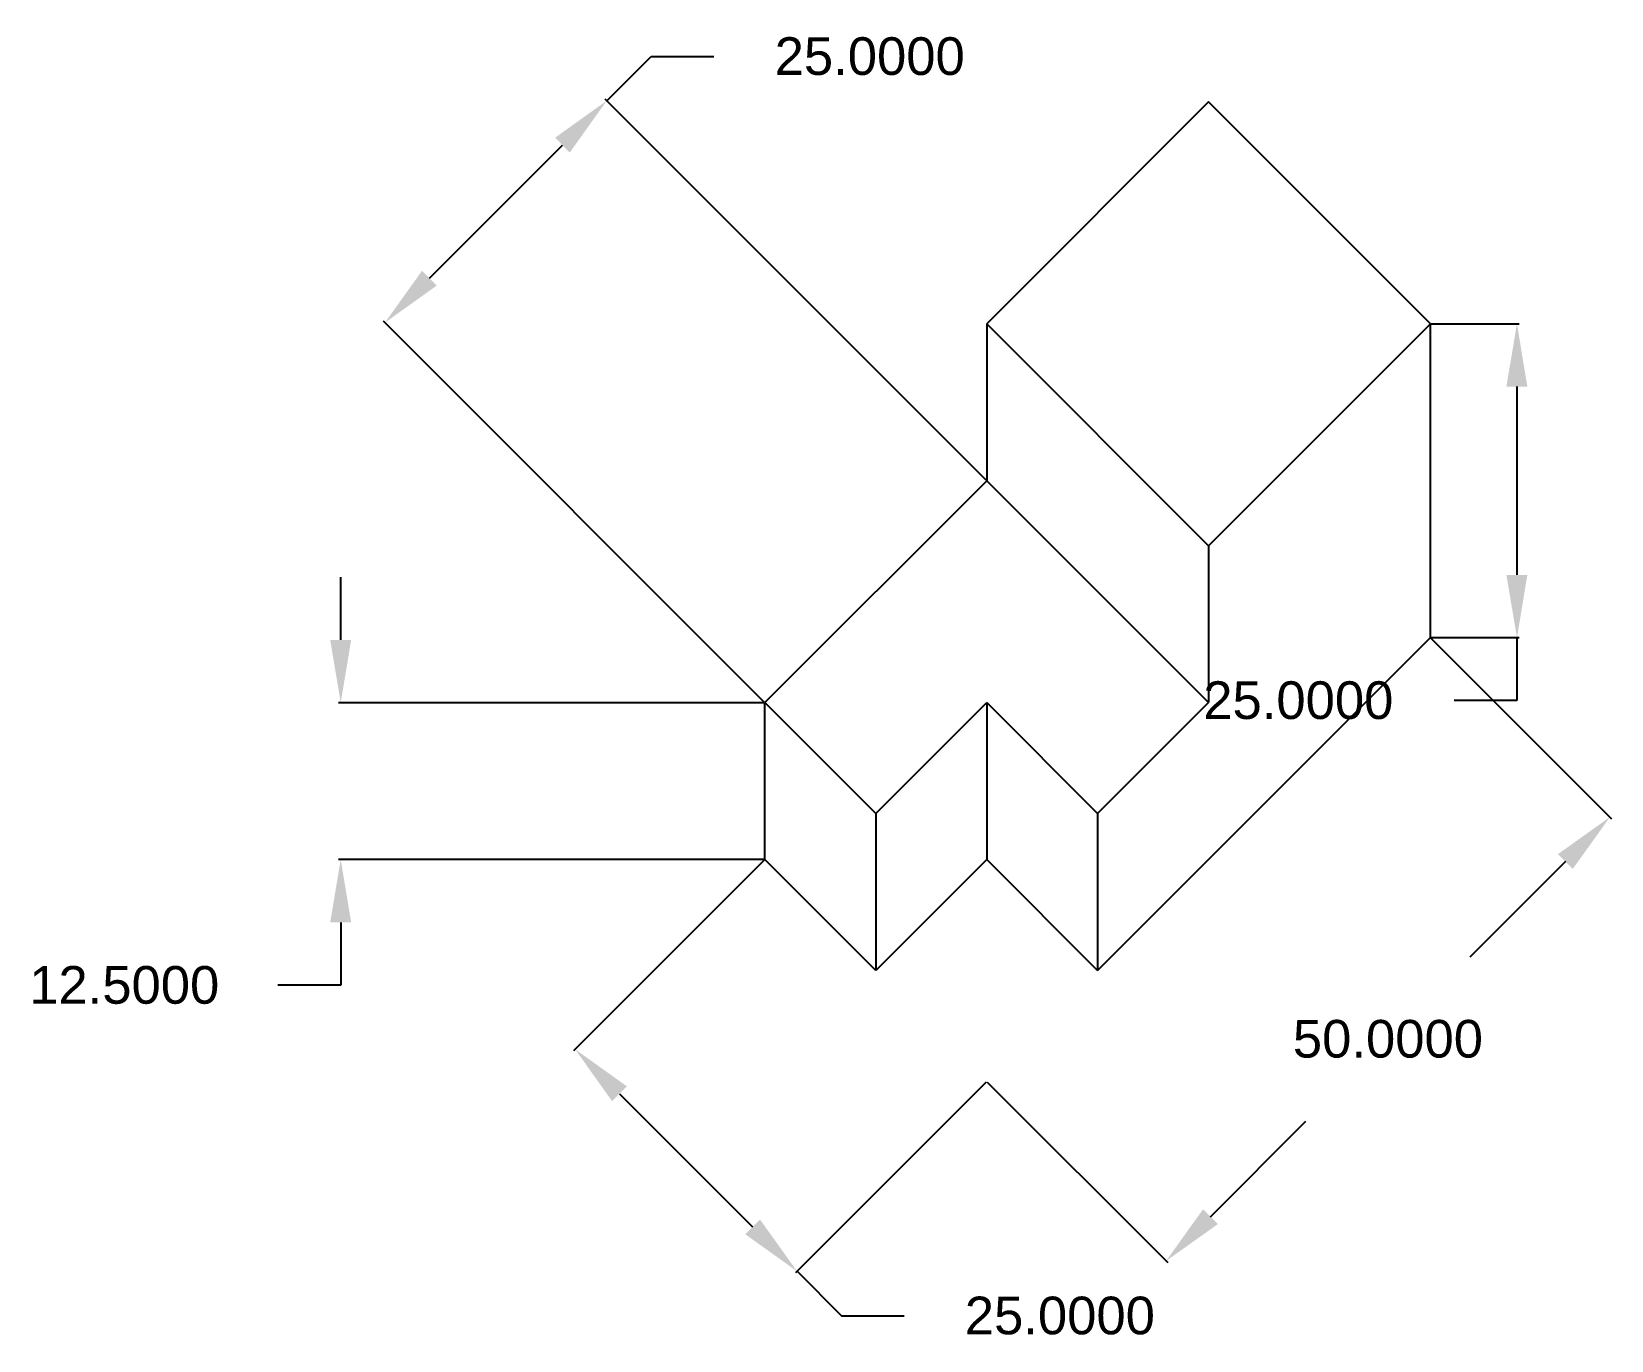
# Model space of a CAD drawing. Header units: inches. Extents: x 2 to 127, y -55 to 50.
import ezdxf

# ---------------------------------------------------------------- set-up
doc = ezdxf.new("R2010")
doc.units = ezdxf.units.IN
doc.header["$MEASUREMENT"] = 0
doc.styles.get("Standard").update_dxf_attribs({"font": 'arial.ttf'})
doc.dimstyles.get("Standard").update_dxf_attribs({"dimtxt": 10, "dimasz": 5, "dimexe": 0.18, "dimexo": 0.0625, "dimgap": 0.09, "dimtad": 0, "dimtih": 1, "dimtoh": 1, "dimdec": 4, "dimzin": 0, "dimdsep": 46, "dimtxsty": 'Standard', "dimcen": 0.09, "dimadec": 0, "dimazin": 0, "dimtfac": 1, "dimtdec": 4, "dimtofl": 0, "dimtmove": 0, "dimatfit": 3, "dimfxl": 1, "dimtolj": 1, "dimtzin": 0, "dimarcsym": 0})

# ---------------------------------------------------------------- blocks, each defined once
blk = doc.blocks.new('*D8')
at = {"color": 0, "lineweight": -2, "transparency": 16777216}
for p, q in [((113.1, 26.35), (120.11, 26.35)), ((119.93, 21.35), (119.93, 6.35)), ((113.1, 1.35), (120.11, 1.35)), ((119.93, 1.35), (119.93, -3.65)), ((119.93, -3.65), (114.93, -3.65))]:
    blk.add_line(p, q, dxfattribs=at)
at = {"color": 0, "transparency": 16777216}
for points in [[(119.09, 21.35), (120.76, 21.35), (119.93, 26.35)], [(119.09, 6.35), (120.76, 6.35), (119.93, 1.35)]]:
    blk.add_solid(points, dxfattribs=at)
at = {"layer": 'Defpoints', "color": 0, "transparency": 16777216}
for p in [(113.03, 26.35), (113.03, 1.35), (119.93, 1.35)]:
    blk.add_point(p, dxfattribs=at)
at = {"color": 0, "transparency": 16777216, "insert": (102.51, -3.65), "char_height": 3, "attachment_point": 5}
blk.add_mtext('\\A1;25.0000', dxfattribs=at)
blk = doc.blocks.new('*D9')
at = {"color": 0, "lineweight": -2, "transparency": 16777216}
for p, q in [((113.08, 1.3), (127.46, -13.07)), ((123.79, -16.48), (116.18, -24.09)), ((77.72, -34.05), (92.1, -48.43)), ((95.51, -44.77), (103.12, -37.16))]:
    blk.add_line(p, q, dxfattribs=at)
at = {"color": 0, "transparency": 16777216}
for points in [[(123.2, -15.89), (124.38, -17.07), (127.33, -12.95)], [(94.92, -44.18), (96.1, -45.36), (91.97, -48.3)]]:
    blk.add_solid(points, dxfattribs=at)
at = {"layer": 'Defpoints', "color": 0, "transparency": 16777216}
for p in [(113.03, 1.35), (77.68, -34.01), (91.97, -48.3)]:
    blk.add_point(p, dxfattribs=at)
at = {"color": 0, "transparency": 16777216, "insert": (109.65, -30.62), "char_height": 3, "attachment_point": 5}
blk.add_mtext('\\A1;50.0000', dxfattribs=at)
blk = doc.blocks.new('*D10')
at = {"color": 0, "lineweight": -2, "transparency": 16777216}
for p, q in [((59.96, -16.37), (44.76, -31.57)), ((48.42, -34.98), (59.03, -45.58)), ((77.63, -34.05), (62.44, -49.25)), ((62.57, -49.12), (66.1, -52.66)), ((66.1, -52.66), (71.1, -52.66))]:
    blk.add_line(p, q, dxfattribs=at)
at = {"color": 0, "transparency": 16777216}
for points in [[(49.01, -34.39), (47.83, -35.57), (44.89, -31.44)], [(59.62, -45), (58.44, -46.17), (62.57, -49.12)]]:
    blk.add_solid(points, dxfattribs=at)
at = {"layer": 'Defpoints', "color": 0, "transparency": 16777216}
for p in [(60, -16.33), (77.68, -34.01), (62.57, -49.12)]:
    blk.add_point(p, dxfattribs=at)
at = {"color": 0, "transparency": 16777216, "insert": (83.51, -52.66), "char_height": 3, "attachment_point": 5}
blk.add_mtext('\\A1;25.0000', dxfattribs=at)
blk = doc.blocks.new('*D11')
at = {"color": 0, "lineweight": -2, "transparency": 16777216}
for p, q in [((26.21, 1.17), (26.21, 6.17)), ((59.94, -3.83), (26.03, -3.83)), ((59.94, -16.33), (26.03, -16.33)), ((26.21, -21.33), (26.21, -26.33)), ((26.21, -26.33), (21.21, -26.33))]:
    blk.add_line(p, q, dxfattribs=at)
at = {"color": 0, "transparency": 16777216}
for points in [[(25.37, 1.17), (27.04, 1.17), (26.21, -3.83)], [(25.37, -21.33), (27.04, -21.33), (26.21, -16.33)]]:
    blk.add_solid(points, dxfattribs=at)
at = {"layer": 'Defpoints', "color": 0, "transparency": 16777216}
for p in [(60, -3.83), (26.21, -16.33), (60, -16.33)]:
    blk.add_point(p, dxfattribs=at)
at = {"color": 0, "transparency": 16777216, "insert": (8.96, -26.33), "char_height": 3, "attachment_point": 5}
blk.add_mtext('\\A1;12.5000', dxfattribs=at)
blk = doc.blocks.new('*D12')
at = {"color": 0, "lineweight": -2, "transparency": 16777216}
for p, q in [((47.41, 44.12), (50.95, 47.65)), ((50.95, 47.65), (55.95, 47.65)), ((77.63, 13.89), (47.28, 44.24)), ((33.27, 29.97), (43.88, 40.58)), ((59.96, -3.78), (29.61, 26.57))]:
    blk.add_line(p, q, dxfattribs=at)
at = {"color": 0, "transparency": 16777216}
for points in [[(43.29, 41.17), (44.46, 39.99), (47.41, 44.12)], [(32.68, 30.56), (33.86, 29.39), (29.73, 26.44)]]:
    blk.add_solid(points, dxfattribs=at)
at = {"layer": 'Defpoints', "color": 0, "transparency": 16777216}
for p in [(47.41, 44.12), (77.68, 13.85), (60, -3.83)]:
    blk.add_point(p, dxfattribs=at)
at = {"color": 0, "transparency": 16777216, "insert": (68.36, 47.65), "char_height": 3, "attachment_point": 5}
blk.add_mtext('\\A1;25.0000', dxfattribs=at)

msp = doc.modelspace()

# ---------------------------------------------------------------- linework, layer by layer
for p, q in [((95.3563, 44.02638), (77.67863, 26.34871)), ((113.03397, 26.34871), (95.3563, 44.02638)), ((77.67863, 26.34871), (95.3563, 8.67104)), ((77.67863, 26.34871), (77.67863, 13.84871)), ((95.3563, 8.67104), (113.03397, 26.34871)), ((113.03397, 1.34871), (113.03397, 26.34871)), ((77.67863, 13.84871), (60.00096, -3.82896)), ((95.3563, -3.82896), (77.67863, 13.84871)), ((95.3563, 8.67104), (95.3563, -3.82896)), ((113.03397, 1.34871), (86.51746, -25.16779)), ((60.00096, -3.82896), (68.8398, -12.66779)), ((60.00096, -16.32896), (60.00096, -3.82896)), ((60.00096, -16.32896), (60.00096, -3.82896)), ((68.8398, -12.66779), (77.67863, -3.82896)), ((77.67863, -3.82896), (77.67863, -16.32896)), ((77.67863, -3.82896), (86.51746, -12.66779)), ((86.51746, -12.66779), (95.3563, -3.82896)), ((68.8398, -12.66779), (68.8398, -25.16779)), ((86.51746, -12.66779), (86.51746, -25.16779)), ((68.8398, -25.16779), (60.00096, -16.32896)), ((77.67863, -16.32896), (68.8398, -25.16779)), ((77.67863, -16.32896), (86.51746, -25.16779))]:
    msp.add_line(p, q)

# ---------------------------------------------------------------- dimensions: what is measured, and where the dimension line sits
for p1, p2, distance, picture, middle in [((60.00096, -3.82896), (77.67863, 13.84871), 42.80552, '*D12', (68.35912, 47.65232)), ((113.03397, 1.34871), (77.67863, -34.00663), 20.2158, '*D9', (109.65103, -30.62369)), ((60.00096, -16.32896), (77.67863, -34.00663), -21.37376, '*D10', (83.51366, -52.65569))]:
    dim = msp.add_aligned_dim(p1=p1, p2=p2, distance=distance, dimstyle='Standard', override={"dimtxt": 3, "dimgap": 5})
    dim.commit()
    dim.dimension.update_dxf_attribs({"geometry": picture, "text_midpoint": middle})
for base, p1, p2, picture, middle in [((119.92629, 1.34871), (113.03397, 26.34871), (113.03397, 1.34871), '*D8', (102.51326, -3.65129)), ((26.20816, -16.32896), (60.00096, -3.82896), (60.00096, -16.32896), '*D11', (8.96192, -26.32896))]:
    dim = msp.add_linear_dim(base=base, p1=p1, p2=p2, angle=90, dimstyle='Standard', override={"dimtxt": 3, "dimgap": 5})
    dim.commit()
    dim.dimension.update_dxf_attribs({"geometry": picture, "text_midpoint": middle})

doc.saveas('drawing.dxf')
